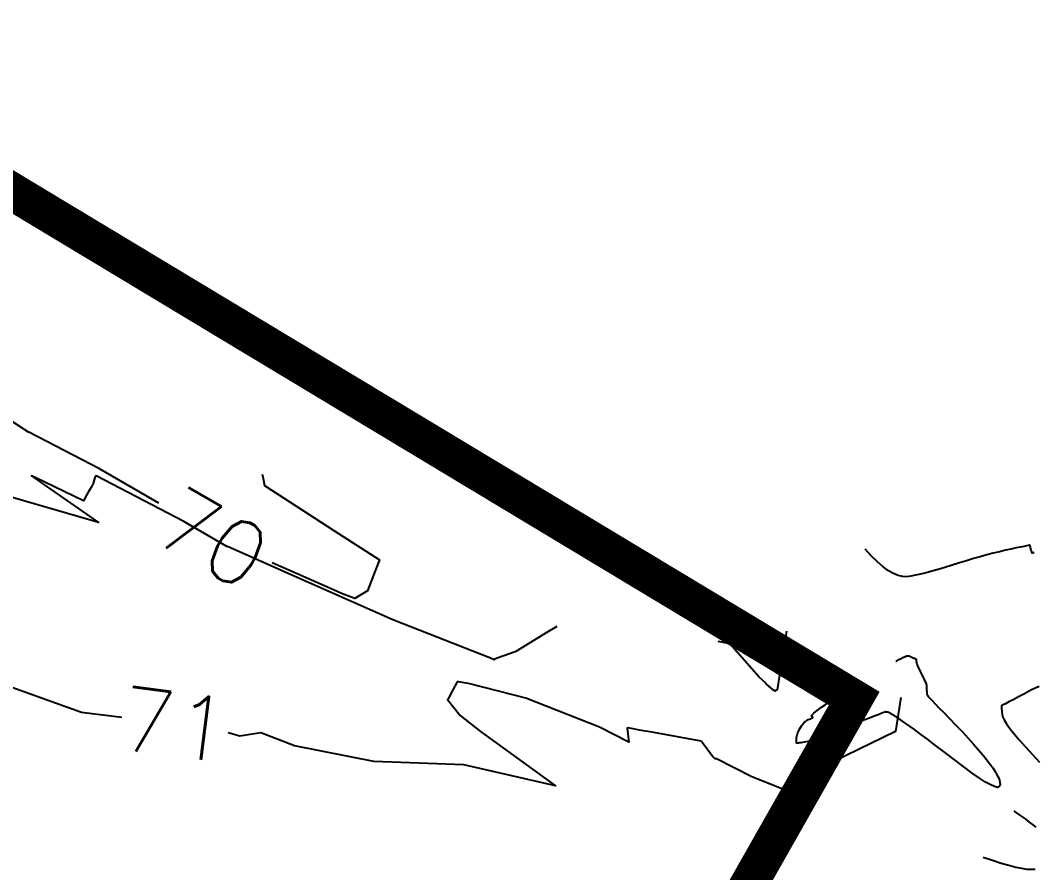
# Model space of a CAD drawing. Header units: metres. Extents: x 729358 to 732680, y 1423022 to 1426117.
# Drawn here: x 730645.5 to 730748.8, y 1425845.5 to 1425932.4 of the extents above; entities that cross this region are included whole.
import ezdxf

# ---------------------------------------------------------------- set-up
doc = ezdxf.new("R2010")
doc.units = ezdxf.units.M
doc.header["$MEASUREMENT"] = 0
doc.linetypes.add('PHANTOM', pattern=[2.5, 1.25, -0.25, 0.25, -0.25, 0.25, -0.25])
for name, color, linetype in [('36Bound', 6, 'PHANTOM'), ('CONTOUR', 59, 'Continuous'), ('HR36 IE-Exi_Xref$0$CONTOUR', 8, 'Continuous'), ('HR36 IE-Exi_Xref$0$CONTOURINDEX', 10, 'Continuous'), ('HR36 IE-Exi_Xref$0$CONTOURTEXT', 7, 'Continuous'), ('INDEX-CON', 252, 'Continuous')]:
    doc.layers.add(name, color=color, linetype=linetype)
doc.styles.add('HR36 IE-Exi_Xref$0$5mm', font='simplex', dxfattribs={"height": 5})

# ---------------------------------------------------------------- blocks, each defined once
blk = doc.blocks.new('ct 50 rai')
at = {"layer": 'CONTOUR'}
blk.add_lwpolyline([(-253.05, 66.77), (-253.45, 66.77), (-253.89, 66.79), (-254.42, 66.87), (-255.04, 66.99), (-255.74, 67.17), (-256.53, 67.4), (-257.41, 67.68), (-258.35, 68.01)], dxfattribs=at)
at = {"layer": 'INDEX-CON', "flags": 128}
blk.add_lwpolyline([(-253.16, 99.06), (-253.3, 99.05), (-253.34, 99.04), (-253.34, 99.04), (-253.35, 99.04), (-253.35, 99.04), (-253.35, 99.04), (-253.35, 99.05), (-253.36, 99.05), (-253.36, 99.05), (-253.36, 99.05), (-253.36, 99.06), (-253.36, 99.06), (-253.37, 99.07), (-253.37, 99.07), (-253.37, 99.07), (-253.37, 99.08), (-253.38, 99.09), (-253.38, 99.09), (-253.38, 99.1), (-253.38, 99.1), (-253.38, 99.11), (-253.39, 99.11), (-253.39, 99.11), (-253.39, 99.12), (-253.39, 99.12), (-253.39, 99.12), (-253.39, 99.12), (-253.39, 99.14), (-253.4, 99.16), (-253.41, 99.2), (-253.42, 99.24), (-253.44, 99.29), (-253.46, 99.35), (-253.48, 99.43), (-253.5, 99.5), (-253.52, 99.56), (-253.53, 99.62), (-253.54, 99.67), (-253.56, 99.71), (-253.56, 99.74), (-253.57, 99.76), (-253.58, 99.77), (-253.58, 99.79), (-253.58, 99.79), (-253.58, 99.8), (-253.59, 99.81), (-253.59, 99.82), (-253.59, 99.83), (-253.59, 99.83), (-253.6, 99.84), (-253.64, 99.84), (-253.75, 99.82), (-253.95, 99.78), (-254.22, 99.72), (-254.56, 99.65), (-254.99, 99.56), (-255.49, 99.45), (-256.07, 99.32), (-256.69, 99.17), (-257.33, 99.02), (-257.99, 98.85), (-258.66, 98.66), (-259.35, 98.47), (-260.06, 98.26), (-260.78, 98.03), (-261.52, 97.8), (-262.25, 97.56), (-262.93, 97.36), (-263.57, 97.18), (-264.17, 97.02), (-264.73, 96.89), (-265.24, 96.78), (-265.72, 96.69), (-266.15, 96.63), (-266.57, 96.64), (-267.03, 96.74), (-267.51, 96.94), (-268.02, 97.24), (-268.56, 97.64), (-269.14, 98.13), (-269.74, 98.73), (-270.37, 99.43)], dxfattribs=at)
at = {"layer": 'INDEX-CON'}
for points in [[(-252.64, 85.42), (-253.42, 85.08), (-254.14, 84.7), (-254.76, 84.37), (-255.29, 84.09), (-255.73, 83.86), (-256.07, 83.68), (-256.31, 83.55), (-256.45, 83.48), (-256.5, 83.45), (-256.5, 83.44), (-256.49, 83.4), (-256.49, 83.33), (-256.48, 83.24), (-256.47, 83.12), (-256.46, 82.98), (-256.45, 82.81), (-256.43, 82.61), (-256.37, 82.37), (-256.21, 82.04), (-255.96, 81.64), (-255.62, 81.16), (-255.19, 80.61), (-254.67, 79.98), (-254.05, 79.27), (-253.34, 78.49), (-252.63, 77.71)], [(-252.96, 71.09), (-253.27, 71.33), (-253.63, 71.61), (-254.05, 71.93), (-254.55, 72.29), (-255.12, 72.7), (-255.21, 72.76)], [(-267.25, 88.01), (-267.2, 88.03), (-266.96, 88.17), (-266.79, 88.26), (-266.66, 88.32), (-266.55, 88.38), (-266.45, 88.43), (-266.36, 88.47), (-266.29, 88.5), (-266.24, 88.52), (-266.2, 88.54), (-266.17, 88.54), (-266.15, 88.54), (-266.14, 88.55), (-266.12, 88.55), (-266.1, 88.55), (-266.09, 88.55), (-266.08, 88.56), (-266.06, 88.56), (-266.05, 88.56), (-266.04, 88.57), (-266.03, 88.57), (-266.01, 88.57), (-266, 88.57), (-265.99, 88.57), (-265.98, 88.57), (-265.97, 88.57), (-265.96, 88.57), (-265.95, 88.57), (-265.95, 88.57), (-265.94, 88.57), (-265.93, 88.57), (-265.93, 88.56), (-265.92, 88.56), (-265.91, 88.56), (-265.91, 88.56), (-265.9, 88.56), (-265.89, 88.55), (-265.86, 88.54), (-265.83, 88.52), (-265.79, 88.5), (-265.74, 88.48), (-265.68, 88.46), (-265.62, 88.43), (-265.55, 88.39), (-265.49, 88.37), (-265.44, 88.34), (-265.39, 88.32), (-265.36, 88.31), (-265.33, 88.29), (-265.3, 88.28), (-265.29, 88.28), (-265.27, 88.27), (-265.26, 88.27), (-265.25, 88.26), (-265.24, 88.26), (-265.24, 88.25), (-265.23, 88.25), (-265.22, 88.24), (-265.22, 88.24), (-265.21, 88.23), (-265.21, 88.23), (-265.21, 88.22), (-265.21, 88.22), (-265.2, 88.21), (-265.2, 88.21), (-265.2, 88.21), (-265.2, 88.21), (-265.2, 88.21), (-265.2, 88.21), (-265.2, 88.2), (-265.2, 88.2), (-265.2, 88.2), (-265.2, 88.19), (-265.2, 88.19), (-265.2, 88.18), (-265.2, 88.18), (-265.2, 88.17), (-265.2, 88.17), (-265.2, 88.16), (-265.2, 88.16), (-265.2, 88.16), (-265.2, 88.15), (-265.2, 88.15), (-265.2, 88.15), (-265.2, 88.13), (-265.2, 88.11), (-265.2, 88.08), (-265.19, 88.04), (-265.18, 87.99), (-265.17, 87.94), (-265.16, 87.87), (-265.13, 87.78), (-265.08, 87.64), (-265, 87.44), (-264.88, 87.19), (-264.74, 86.89), (-264.57, 86.54), (-264.38, 86.14), (-264.15, 85.69)], [(-264.15, 85.69), (-264.14, 85.48), (-264.13, 85.3), (-264.12, 85.14), (-264.12, 85.02), (-264.11, 84.92), (-264.11, 84.84), (-264.1, 84.79), (-264.1, 84.77), (-264.1, 84.76), (-264.1, 84.75), (-264.1, 84.74), (-264.09, 84.73), (-264.09, 84.71), (-264.09, 84.69), (-264.08, 84.67), (-264.08, 84.65), (-264.07, 84.63), (-264.06, 84.61), (-264.06, 84.59), (-264.05, 84.57), (-264.04, 84.55), (-264.03, 84.53), (-264.02, 84.51), (-264.01, 84.5), (-264, 84.48), (-263.99, 84.46), (-263.98, 84.45), (-263.97, 84.44), (-263.96, 84.43), (-263.96, 84.42), (-263.95, 84.41), (-263.95, 84.4), (-263.9, 84.35), (-263.77, 84.22), (-263.55, 83.99), (-263.25, 83.67), (-262.86, 83.27), (-262.38, 82.78), (-261.82, 82.19), (-261.18, 81.52), (-260.51, 80.83), (-259.9, 80.18), (-259.35, 79.57), (-258.85, 79), (-258.4, 78.47), (-258, 77.98), (-257.66, 77.54), (-257.38, 77.13), (-257.14, 76.77), (-256.95, 76.43), (-256.8, 76.14), (-256.7, 75.88), (-256.64, 75.65), (-256.63, 75.47), (-256.67, 75.31), (-256.75, 75.19), (-256.91, 75.15), (-257.19, 75.22), (-257.59, 75.4), (-258.1, 75.69), (-258.73, 76.1), (-259.48, 76.61), (-260.34, 77.24), (-261.32, 77.99), (-262.31, 78.75), (-263.21, 79.43), (-264.02, 80.05), (-264.74, 80.58), (-265.36, 81.05), (-265.89, 81.43), (-266.33, 81.74), (-266.68, 81.98), (-266.96, 82.17), (-267.21, 82.33), (-267.43, 82.47), (-267.62, 82.59), (-267.78, 82.68), (-267.91, 82.75), (-268, 82.79), (-268.07, 82.81), (-268.12, 82.81), (-268.16, 82.82), (-268.19, 82.82), (-268.22, 82.83), (-268.25, 82.83), (-268.27, 82.84), (-268.28, 82.84), (-268.29, 82.84), (-268.29, 82.84), (-268.3, 82.84), (-268.31, 82.85), (-268.31, 82.85), (-268.32, 82.85), (-268.33, 82.85), (-268.33, 82.85), (-268.34, 82.85), (-268.39, 82.83), (-268.52, 82.77), (-268.75, 82.69), (-269.06, 82.56), (-269.45, 82.41), (-269.94, 82.21), (-270.51, 81.99), (-271.16, 81.72), (-271.83, 81.46), (-272.45, 81.21), (-273, 80.99), (-273.49, 80.79), (-273.93, 80.62), (-274.31, 80.47), (-274.62, 80.34), (-274.88, 80.24), (-275.11, 80.15), (-275.34, 80.07), (-275.56, 80), (-275.77, 79.93), (-275.98, 79.88), (-276.19, 79.83), (-276.39, 79.79), (-276.59, 79.75), (-276.77, 79.73), (-276.93, 79.7), (-277.06, 79.68), (-277.17, 79.67), (-277.26, 79.66), (-277.32, 79.65), (-277.36, 79.64), (-277.37, 79.64), (-277.37, 79.65), (-277.37, 79.67), (-277.37, 79.71), (-277.37, 79.76), (-277.37, 79.83), (-277.37, 79.91), (-277.37, 80), (-277.37, 80.11), (-277.37, 80.23), (-277.35, 80.36), (-277.32, 80.49), (-277.27, 80.63), (-277.22, 80.78), (-277.15, 80.93), (-277.07, 81.09), (-276.98, 81.26), (-276.88, 81.42), (-276.77, 81.57), (-276.66, 81.7), (-276.55, 81.82), (-276.43, 81.91), (-276.31, 82), (-276.18, 82.06), (-276.05, 82.11), (-275.92, 82.15), (-275.83, 82.19), (-275.76, 82.23), (-275.72, 82.26), (-275.7, 82.29), (-275.71, 82.32), (-275.75, 82.34), (-275.81, 82.37), (-275.85, 82.4), (-275.84, 82.47), (-275.76, 82.58), (-275.62, 82.71), (-275.42, 82.88), (-275.15, 83.08), (-274.83, 83.31), (-274.45, 83.58), (-274.07, 83.83)]]:
    blk.add_lwpolyline(points, dxfattribs=at)

msp = doc.modelspace()

# ---------------------------------------------------------------- linework, layer by layer
at = {"layer": '36Bound', "const_width": 3.84}
msp.add_lwpolyline([(730651.35, 1425723.57), (730689.66, 1425791.16), (730730.52, 1425863.24), (730619.16, 1425930.32), (730510.42, 1425899.52), (730408.63, 1425870.63)], close=True, dxfattribs=at)
at = {"layer": 'HR36 IE-Exi_Xref$0$CONTOUR', "flags": 128}
for points, elevation in [([(730659.65, 1425883.17), (730653.6, 1425886.66), (730646.41, 1425890.39), (730646.4, 1425890.4), (730646.38, 1425890.41), (730639.91, 1425894.57)], 69.5), ([(730670.17, 1425886.13), (730670.27, 1425885.67), (730670.42, 1425884.96), (730670.43, 1425884.96), (730670.43, 1425884.95), (730677.5, 1425880.38), (730682.14, 1425877.38), (730682.15, 1425877.37), (730682.15, 1425877.37), (730681.71, 1425876.25), (730680.91, 1425874.23), (730680.91, 1425874.23), (730680.91, 1425874.23), (730680.23, 1425873.81), (730679.61, 1425873.43), (730678.25, 1425873.96), (730677.46, 1425874.31), (730677.45, 1425874.31), (730677.45, 1425874.31), (730671.21, 1425877.08)], 69.5), ([(730723.63, 1425870.12), (730722.67, 1425864.13), (730722.5, 1425864.05), (730722.48, 1425864), (730722.38, 1425864.04), (730722.31, 1425864.08), (730722.29, 1425864.09), (730721.56, 1425864.75), (730721.55, 1425864.76), (730720.82, 1425865.41), (730717.86, 1425868.8), (730716.65, 1425869.05)], 70.5), ([(730655.87, 1425861.29), (730651.75, 1425861.81), (730641.14, 1425865.62)], 71), ([(730735.29, 1425863.34), (730734.73, 1425859.89), (730725.92, 1425855.6), (730725.12, 1425853.26), (730720.08, 1425855.24), (730716.49, 1425857.08), (730716.34, 1425857.1), (730716.34, 1425857.1), (730716.24, 1425857.2), (730716.17, 1425857.26), (730716.16, 1425857.27), (730715.62, 1425857.97), (730715.54, 1425858.08), (730714.95, 1425858.86), (730714.93, 1425858.89), (730710.09, 1425859.76), (730708.63, 1425860.02), (730707.5, 1425860.25), (730707.47, 1425860.25), (730707.38, 1425860.22), (730707.54, 1425858.79), (730704.55, 1425860.3), (730697.05, 1425863.28), (730691.2, 1425864.76), (730691.19, 1425864.77), (730690.19, 1425864.93), (730690.04, 1425864.93), (730690.01, 1425864.87), (730689.57, 1425864.05), (730689.13, 1425863.22), (730689.1, 1425863.17), (730689.08, 1425863.14), (730690.37, 1425861.51), (730692.42, 1425859.86), (730700.07, 1425854.34), (730690.74, 1425856.48), (730681.57, 1425856.82), (730673.49, 1425858.4), (730670.05, 1425859.75), (730667.9, 1425859.41), (730666.71, 1425859.73)], 71)]:
    msp.add_lwpolyline(points, dxfattribs=dict(at, elevation=elevation))
at = {"layer": 'HR36 IE-Exi_Xref$0$CONTOURINDEX', "elevation": 70, "flags": 128}
msp.add_lwpolyline([(730700.2, 1425870.59), (730699.29, 1425870.03), (730696.04, 1425868.04), (730696.02, 1425868.03), (730695.95, 1425868), (730694.14, 1425867.34), (730693.81, 1425867.22), (730693.82, 1425867.17), (730693.32, 1425867.42), (730693.29, 1425867.43), (730693.28, 1425867.43), (730683.5, 1425871.25), (730677.27, 1425874), (730677.27, 1425874), (730677.27, 1425874), (730673.22, 1425875.8), (730666.63, 1425878.73), (730666.62, 1425878.73), (730666.61, 1425878.74), (730666.59, 1425878.75), (730662.18, 1425881.3), (730653.25, 1425885.93), (730653.11, 1425885.77), (730652.94, 1425885.16), (730652.77, 1425884.83), (730652.46, 1425884.29), (730652.28, 1425883.96), (730651.97, 1425883.41), (730647.05, 1425885.77), (730646.66, 1425885.93), (730647.81, 1425885.13), (730653.49, 1425881.19), (730642.7, 1425884.3)], dxfattribs=at)

# ---------------------------------------------------------------- block references
msp.add_blockref('ct 50 rai', (731002.02, 1425779.03, 78))

# ---------------------------------------------------------------- texts
at = {"layer": 'HR36 IE-Exi_Xref$0$CONTOURTEXT', "char_height": 6.5, "attachment_point": 5, "style": 'HR36 IE-Exi_Xref$0$5mm'}
for s, insert, rotation in [('{70}', (730665.14, 1425879.59, 70), 330.0163), ('{71}', (730661.3, 1425860.6, 71), 352.7451)]:
    msp.add_mtext(s, dxfattribs=dict(at, insert=insert, rotation=rotation))

doc.saveas('drawing.dxf')
